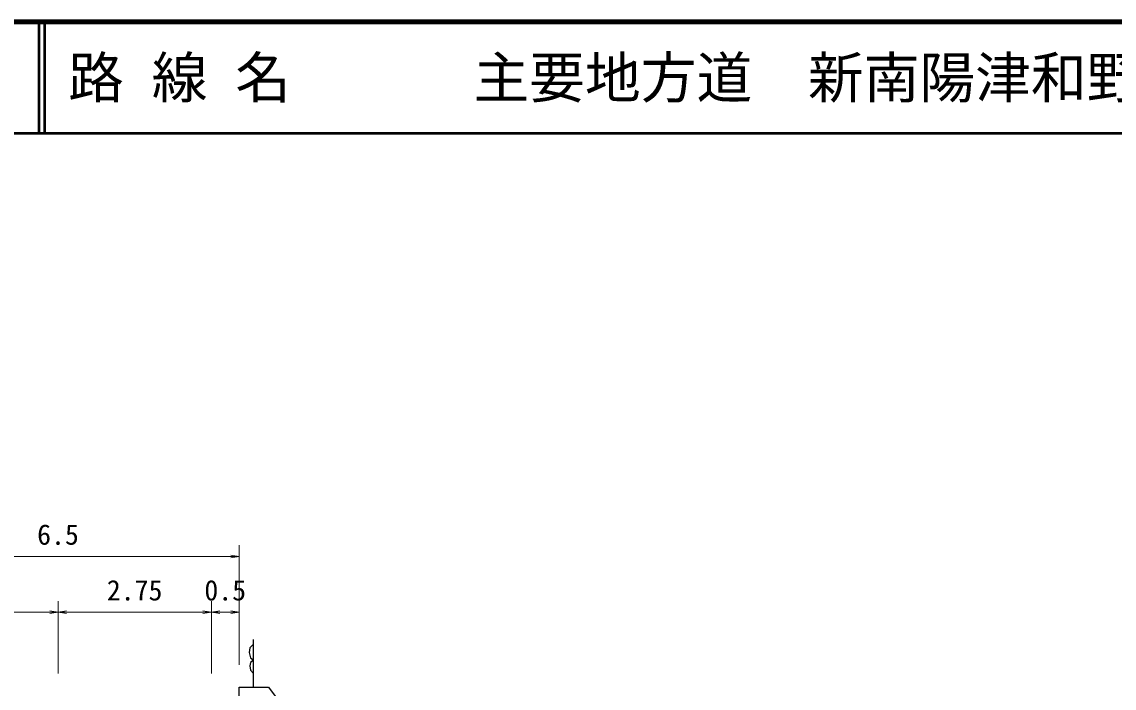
# Model space of a CAD drawing. Units: millimetres on the paper, enlarged 1000 times, with parts at other scales. Extents: x 40000 to 680000, y 20000 to 380000.
# Drawn here: x 176227 to 274200, y 320225 to 380000 of the extents above; entities that cross this region are included whole.
import ezdxf
from ezdxf.enums import TextEntityAlignment as Align

# ---------------------------------------------------------------- set-up
doc = ezdxf.new("R2010")
doc.units = ezdxf.units.MM
doc.header["$LTSCALE"] = 1000
for name, color, linetype, lineweight in [('M-BGD', 7, 'Continuous', 25), ('M-STR-HTXT', 7, 'Continuous', 13), ('M-TTL', 2, 'Continuous', 140), ('M-TTL-LINE', 7, 'Continuous', 50)]:
    doc.layers.add(name, color=color, linetype=linetype, lineweight=lineweight)
doc.layers.add('M-TTL-TXT', color=7, linetype='Continuous')
doc.styles.add('ＭＳ ゴシック', font='')
doc.styles.get('ＭＳ ゴシック').set_extended_font_data('MS Gothic')

# ---------------------------------------------------------------- blocks, each defined once
blk = doc.blocks.new('open_arrow')
at = {"color": 0, "linetype": 'Continuous', "lineweight": -2}
blk.add_lwpolyline([(7.5, 1.25), (0, 0), (7.5, -1.25)], dxfattribs=at)

msp = doc.modelspace()

# ---------------------------------------------------------------- linework, layer by layer
at = {"layer": 'M-BGD'}
msp.add_line((197003, 320313), (197003, 324601), dxfattribs=at)
for points in [[(197003, 324170), (196666, 323853), (196606, 323437), (196745, 322931), (197003, 322748), (196745, 322534), (196666, 322227), (196735, 321850), (197003, 321527)], [(195724, 319542), (195724, 320312), (198344, 320315), (205914, 310172)]]:
    msp.add_lwpolyline(points, dxfattribs=at)
at = {"layer": 'M-STR-HTXT'}
for p, q in [((195724, 322312), (195724, 333042)), ((163224, 332042), (195724, 332042)), ((179474, 321542), (179474, 328042)), ((193224, 321542), (193224, 328042)), ((179474, 327042), (165724, 327042)), ((179474, 327042), (193224, 327042)), ((193224, 327042), (195724, 327042))]:
    msp.add_line(p, q, dxfattribs=at)
at = {"layer": 'M-TTL'}
msp.add_line((680000, 380000), (40000, 380000), dxfattribs=at)
at = {"layer": 'M-TTL-LINE'}
for p, q in [((177750, 380000), (177750, 370000)), ((178250, 380000), (178250, 370000)), ((40000, 370000), (680000, 370000))]:
    msp.add_line(p, q, dxfattribs=at)

# ---------------------------------------------------------------- block references
at = {"layer": 'M-STR-HTXT', "xscale": 100, "yscale": 100, "rotation": 180}
for p in [(195724, 332042), (179474, 327042), (193224, 327042), (195724, 327042)]:
    msp.add_blockref('open_arrow', p, dxfattribs=at)
at = {"layer": 'M-STR-HTXT', "xscale": 100, "yscale": 100}
for p in [(179474, 327042), (193224, 327042)]:
    msp.add_blockref('open_arrow', p, dxfattribs=at)

# ---------------------------------------------------------------- texts
at = {"layer": 'M-STR-HTXT', "style": 'ＭＳ ゴシック'}
for s, p in [('6.5', (177599, 332542)), ('2.75', (183849, 327542)), ('0.5', (192599, 327542))]:
    msp.add_text(s, height=1833, dxfattribs=at).set_placement(p, align=Align.BOTTOM_LEFT)
at = {"layer": 'M-TTL-TXT', "style": 'ＭＳ ゴシック'}
for s, p in [('路 線 名', (180380, 375000)), ('主要地方道\u3000新南陽津和野線', (216734, 375000))]:
    msp.add_text(s, height=3666, dxfattribs=at).set_placement(p, align=Align.MIDDLE_LEFT)

doc.saveas('drawing.dxf')
